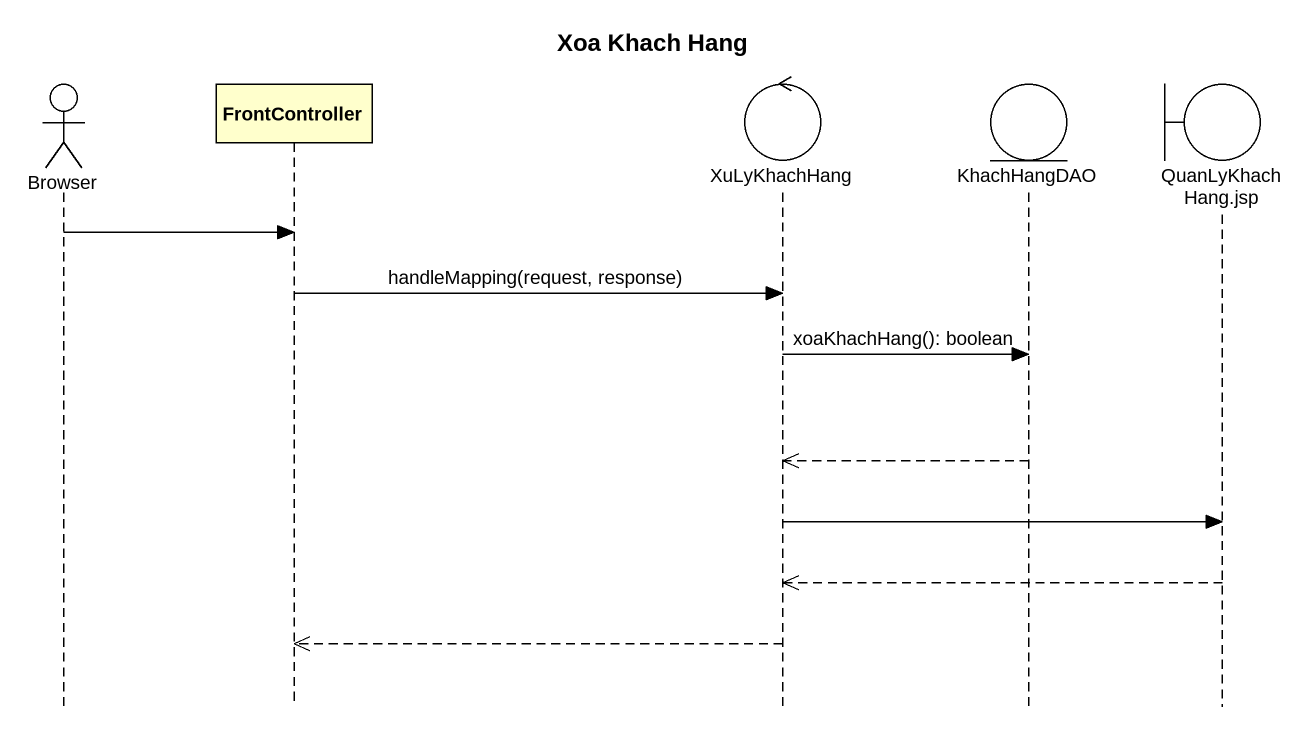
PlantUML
@startuml
title Xoa Khach Hang
hide footbox
actor Browser
participant FrontController
control XuLyKhachHang
entity KhachHangDAO
boundary "QuanLyKhachHang.jsp" as QuanLyKhachHang_jsp

Browser -> FrontController
FrontController -> XuLyKhachHang : handleMapping(request, response)
XuLyKhachHang -> KhachHangDAO : xoaKhachHang(): boolean
KhachHangDAO -->> XuLyKhachHang
XuLyKhachHang -> QuanLyKhachHang_jsp
QuanLyKhachHang_jsp -->> XuLyKhachHang
XuLyKhachHang -->> FrontController
@enduml
